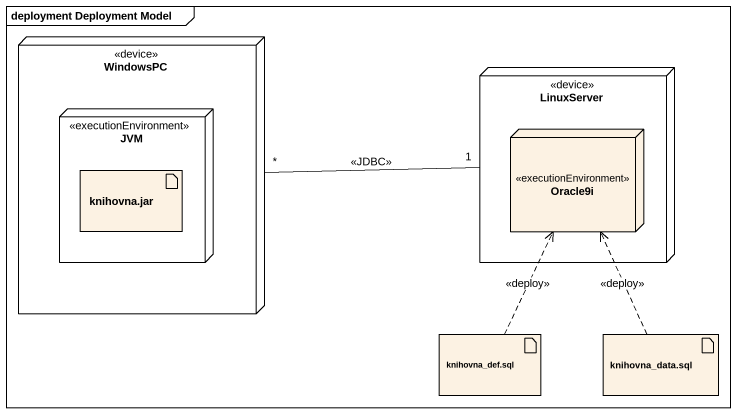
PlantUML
@startuml
mainframe deployment Deployment Model
node WindowsPC <<device>> {
  node JVM <<executionEnvironment>> {
    artifact "knihovna.jar" as knihovna_jar
  }
}
node LinuxServer <<device>> {
  node Oracle9i <<executionEnvironment>>
}
artifact "knihovna_def.sql" as knihovna_def_sql
artifact "knihovna_data.sql" as knihovna_data_sql
WindowsPC "*" -right- "1" LinuxServer : <<JDBC>>
knihovna_def_sql .up.> Oracle9i : <<deploy>>
knihovna_data_sql .up.> Oracle9i : <<deploy>>
@enduml
